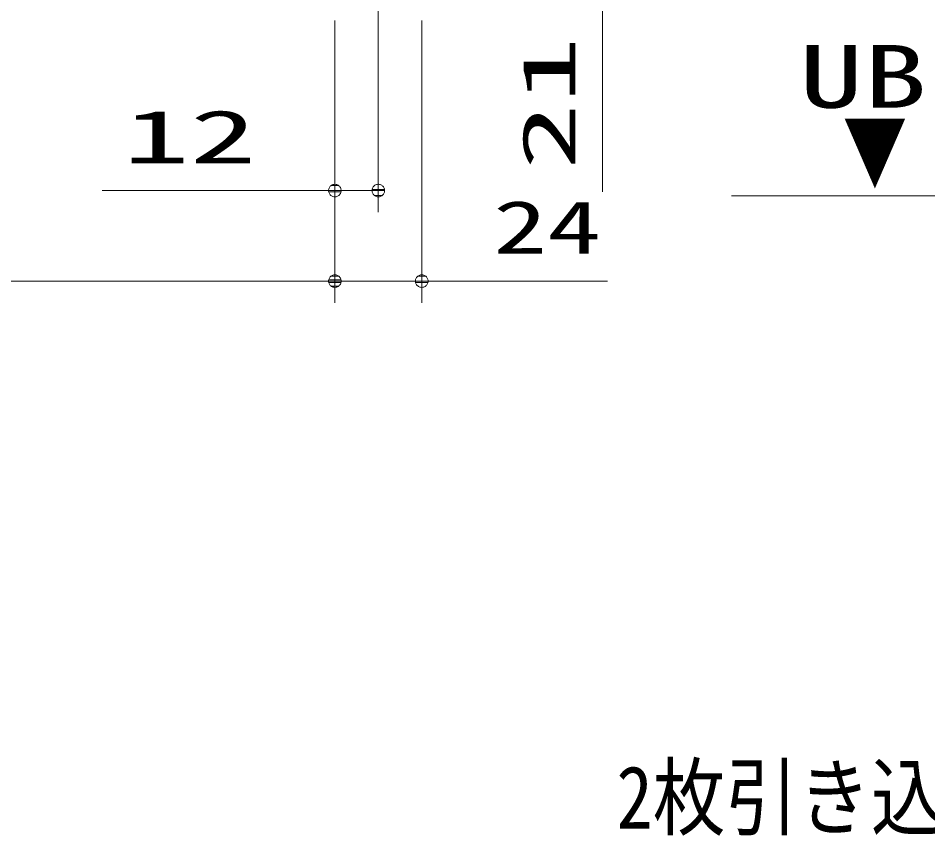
# Model space of a CAD drawing. Units: millimetres on the paper. Extents: x -305 to 305, y -152 to 152.
# Drawn here: x -195.34 to -153.47, y -36.06 to 1.58 of the extents above; entities that cross this region are included whole.
import ezdxf
from ezdxf.enums import TextEntityAlignment as Align

# ---------------------------------------------------------------- set-up
doc = ezdxf.new("R2010")
doc.units = ezdxf.units.MM
doc.linetypes.add('LONG_CHAIN', pattern=[21, 18, -1, 1, -1])
for name, color, linetype, lineweight in [('0-1_TV', 7, 'Continuous', 9), ('0-3_0', 7, 'Continuous', 9), ('0-7_RV', 7, 'Continuous', 9)]:
    doc.layers.add(name, color=color, linetype=linetype, lineweight=lineweight)
doc.styles.add('ＭＳ ゴシック', font='')
doc.styles.get('ＭＳ ゴシック').set_extended_font_data('MS Gothic')

# ---------------------------------------------------------------- blocks, each defined once
blk = doc.blocks.new('_DOTSMALL')
at = {"layer": '0-3_0'}
for p, q in [((0.0746, 0.1), (-0.0746, 0.1)), ((0.1223, -0.0248), (-0.1223, -0.0248))]:
    blk.add_line(p, q, dxfattribs=at)
for points in [[(0.125, 0), (0.124, 0.0157), (0.1211, 0.0311), (0.1162, 0.046), (0.1095, 0.0602), (0.1011, 0.0735), (0.0911, 0.0856), (0.0797, 0.0963), (0.067, 0.1055), (0.0532, 0.1131), (0.0386, 0.1189), (0.0234, 0.1228), (0.0078, 0.1248), (-0.0078, 0.1248), (-0.0234, 0.1228), (-0.0386, 0.1189), (-0.0532, 0.1131), (-0.067, 0.1055), (-0.0797, 0.0963), (-0.0911, 0.0856), (-0.1011, 0.0735), (-0.1095, 0.0602), (-0.1162, 0.046), (-0.1211, 0.0311), (-0.124, 0.0157), (-0.125, 0), (0, 0)], [(-0.125, 0), (-0.124, -0.0157), (-0.1211, -0.0311), (-0.1162, -0.046), (-0.1095, -0.0602), (-0.1011, -0.0735), (-0.0911, -0.0856), (-0.0797, -0.0963), (-0.067, -0.1055), (-0.0532, -0.1131), (-0.0386, -0.1189), (-0.0234, -0.1228), (-0.0078, -0.1248), (0.0078, -0.1248), (0.0234, -0.1228), (0.0386, -0.1189), (0.0532, -0.1131), (0.067, -0.1055), (0.0797, -0.0963), (0.0911, -0.0856), (0.1011, -0.0735), (0.1095, -0.0602), (0.1162, -0.046), (0.1211, -0.0311), (0.124, -0.0157), (0.125, 0), (0, 0)]]:
    blk.add_lwpolyline(points, close=True, dxfattribs=at)

msp = doc.modelspace()

# ---------------------------------------------------------------- linework, layer by layer
at = {"layer": '0-7_RV'}
for p, q in [((-178.763, 4.973), (-178.763, -7.355)), ((-168.437, 1.975), (-168.437, -6.409)), ((-180.762, 1.479), (-180.762, -11.522)), ((-180.762, 1.479), (-180.762, -7.355)), ((-180.762, 1.479), (-180.762, -11.522)), ((-176.763, 1.475), (-176.763, -11.522)), ((-180.762, -6.355), (-191.466, -6.355)), ((-178.763, -6.355), (-180.762, -6.355)), ((-180.762, -10.522), (-239.317, -10.522)), ((-179.083, -10.522), (-181.403, -10.522)), ((-176.763, -10.522), (-180.762, -10.522)), ((-176.763, -10.522), (-168.21, -10.522))]:
    msp.add_line(p, q, dxfattribs=at)
at = {"layer": '0-7_RV', "linetype": 'LONG_CHAIN'}
msp.add_line((-162.502, -6.602), (-133.551, -6.602), dxfattribs=at)
at = {"layer": '0-7_RV'}
msp.add_arc((-162.502, -6.602), 0.0001, 90, 270, dxfattribs=at)

# ---------------------------------------------------------------- block references
at = {"layer": '0-7_RV', "xscale": 2.32, "yscale": 2.32}
for p in [(-180.762, -6.355), (-180.762, -10.522), (-176.763, -10.522)]:
    msp.add_blockref('_DOTSMALL', p, dxfattribs=at)
at = {"layer": '0-7_RV', "xscale": 2.32, "yscale": 2.32, "rotation": 180}
for p in [(-178.763, -6.355), (-180.762, -10.522)]:
    msp.add_blockref('_DOTSMALL', p, dxfattribs=at)

# ---------------------------------------------------------------- texts
at = {"layer": '0-1_TV', "style": 'ＭＳ ゴシック', "width": 0.85}
msp.add_text('2枚引き込戸', height=2.886, dxfattribs=at).set_placement((-167.801, -36.593), align=Align.BOTTOM_LEFT)
at = {"layer": '0-7_RV', "style": 'ＭＳ ゴシック', "width": 1.85}
msp.add_text('21', height=2.441, rotation=90, dxfattribs=at).set_placement((-168.967, -5.409), align=Align.BOTTOM_LEFT)
at = {"layer": '0-7_RV', "style": 'ＭＳ ゴシック'}
for s, height, width, p in [('UBFL', 2.889, 1.5, (-159.4, -3.407)), ('12', 2.441, 1.85, (-190.512, -5.825)), ('▼', 2.889, 0.75, (-157.383, -6.863)), ('24', 2.441, 1.5, (-173.478, -9.992))]:
    msp.add_text(s, height=height, dxfattribs=dict(at, width=width)).set_placement(p, align=Align.BOTTOM_LEFT)

doc.saveas('drawing.dxf')
